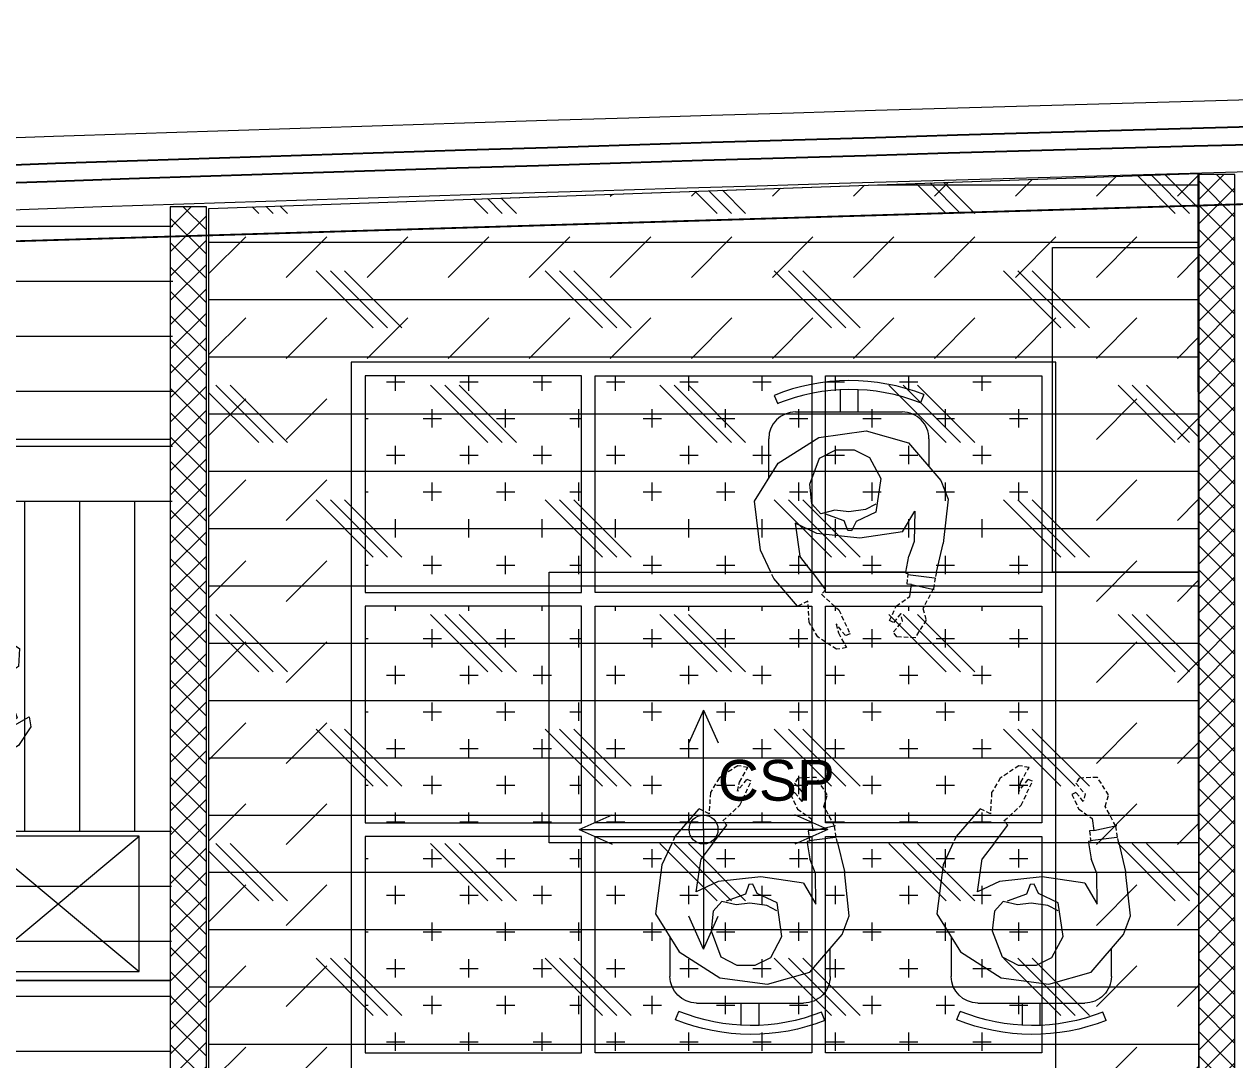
# Model space of a CAD drawing. Header units: millimetres. Extents: x 2335845 to 2509607, y 289014 to 361737.
# Drawn here: x 2377240 to 2380595, y 338982 to 341852 of the extents above; entities that cross this region are included whole.
import ezdxf

# ---------------------------------------------------------------- set-up
doc = ezdxf.new("R2010")
doc.units = ezdxf.units.MM
doc.linetypes.add('( Hidden )', pattern=[0.375, 0.25, -0.125])
for name, color, linetype, lineweight in [('A-FURN-MODULAR-CHAIR', 5, 'Continuous', 5), ('A-PLAN-THIN', 251, 'Continuous', 15), ('AR_01_PARTITION FULL HT', 2, 'Continuous', 25), ('IN-PRTN-FULL', 30, 'Continuous', 20), ('IN-PRTN-HATCH', 8, 'Continuous', 5), ('TOA-FC-ACOU.PAN', 250, 'Continuous', 5), ('TOA-FC-CSP', 8, 'Continuous', 20), ('TOA-FC-GYPSUM', 250, 'Continuous', 5), ('TOA-FL-CPT-1', 8, 'Continuous', 5), ('TOA-FL-CPT-4', 8, 'Continuous', 5), ('TOA-FURN-HUMAN', 252, 'Continuous', 9), ('TOA-FURN-MODULAR', 20, 'Continuous', 9)]:
    doc.layers.add(name, color=color, linetype=linetype, lineweight=lineweight)
doc.layers.add('A-PLAN -GLASS FRAME', color=4, linetype='Continuous')
doc.styles.add('ARIAL', font='arial.ttf')
pattern_1 = [(0, (2408113.76, 309771.23), (101.6, 101.6), [50.8, -152.4]), (90, (2408139.16, 309745.83), (-101.6, 101.6), [50.8, -152.4])]

# ---------------------------------------------------------------- blocks, each defined once
blk = doc.blocks.new('txhvb')
at = {"layer": 'TOA-FURN-HUMAN', "color": 8, "lineweight": 5}
for p, q in [((549473.8, -3726.6, 0), (549769.8, -3726.6, 0)), ((549538.3, -3797, 0), (549669.9, -3778.8, 0)), ((549669.9, -3778.8, 0), (549787.2, -3811.9, 0)), ((549399.8, -3909.5, 0), (549399.8, -3800.6, 0)), ((549425.6, -3868.4, 0), (549538.3, -3797, 0)), ((549787.2, -3811.9, 0), (549877, -3916.9, 0)), ((549843.8, -3800.6, 0), (549843.8, -3878, 0)), ((549359.8, -3973.3, 0), (549425.6, -3868.4, 0)), ((549877, -3916.9, 0), (549896.8, -3968.3, 0)), ((549377.2, -4109.3, 0), (549359.8, -3973.3, 0)), ((549896.8, -3968.3, 0), (549882.9, -4091.1, 0)), ((549804.2, -4001.1, 0), (549802.9, -4085.6, 0)), ((549533.4, -4063.3, 0), (549472.6, -4034.3, 0)), ((549472.6, -4034.3, 0), (549485.8, -4126, 0)), ((549770.2, -4058.7, 0), (549652, -4076.1, 0)), ((549652, -4076.1, 0), (549533.4, -4063.3, 0)), ((549802.9, -4085.6, 0), (549787.5, -4126, 0)), ((549864.3, -4170.5, 0), (549882.9, -4091.1, 0)), ((549405.4, -4170.5, 0), (549377.2, -4109.3, 0)), ((549519.8, -4170.5, 0), (549485.8, -4126, 0)), ((549780, -4170.5, 0), (549787.5, -4126, 0)), ((549413.4, -4187.8, 0), (549405.4, -4170.5, 0)), ((549479.7, -4265, 0), (549413.4, -4187.8, 0)), ((549519.8, -4170.5, 0), (549557.1, -4219.4, 0)), ((549780.2, -4174.4, 0), (549780, -4169.8, 0)), ((549786.4, -4175, 0), (549780.2, -4174.4, 0)), ((549782.9, -4203.7, 0), (549786.4, -4175, 0)), ((549860.7, -4185.9, 0), (549855.8, -4216.9, 0)), ((549864.3, -4170.5, 0), (549860.7, -4185.9, 0)), ((549557.1, -4219.4, 0), (549546, -4231.9, 0)), ((549795.2, -4204.9, 0), (549782.9, -4203.7, 0)), ((549790.7, -4237.8, 0), (549795.2, -4204.9, 0)), ((549855.8, -4216.9, 0), (549826.4, -4271.5, 0)), ((549508.3, -4250.5, 0), (549479.7, -4265, 0)), ((549511.8, -4309.5, 0), (549508.3, -4250.5, 0)), ((549546, -4231.9, 0), (549593.7, -4274.9, 0)), ((549752.9, -4264.4, 0), (549790.7, -4237.8, 0)), ((549593.7, -4274.9, 0), (549624.9, -4341.5, 0)), ((549734.2, -4304.6, 0), (549752.9, -4264.4, 0)), ((549765.7, -4285.4, 0), (549745.4, -4310, 0)), ((549770.5, -4306.2, 0), (549765.7, -4285.4, 0)), ((549826.4, -4271.5, 0), (549835.7, -4303.3, 0)), ((549535.7, -4350.2, 0), (549511.8, -4309.5, 0)), ((549612, -4346.4, 0), (549586.8, -4314.1, 0)), ((549586.8, -4314.1, 0), (549592.4, -4339, 0)), ((549745.4, -4310, 0), (549734.2, -4304.6, 0)), ((549745.3, -4335.9, 0), (549770.5, -4306.2, 0)), ((549835.7, -4303.3, 0), (549804.9, -4352.2, 0)), ((549587.5, -4384, 0), (549535.7, -4350.2, 0)), ((549592.4, -4339, 0), (549615.6, -4379.5, 0)), ((549624.9, -4341.5, 0), (549612, -4346.4, 0)), ((549754.5, -4349.8, 0), (549745.3, -4335.9, 0)), ((549804.9, -4352.2, 0), (549754.5, -4349.8, 0)), ((549615.6, -4379.5, 0), (549587.5, -4384, 0))]:
    blk.add_line(p, q, dxfattribs=at)
at = {"layer": 'TOA-FURN-HUMAN', "color": 8, "lineweight": 5, "elevation": 0}
for points in [[(549415.1, -3680.7), (549424.4, -3703.6)], [(549597.3, -3664.5), (549597.3, -3726.6)], [(549646.7, -3664.5), (549646.7, -3726.6)], [(549829.3, -3678.7), (549820, -3701.6)], [(549696.3, -3982), (549667.8, -3997), (549621.5, -4003.4), (549583, -3998.4), (549543.8, -4008.4), (549519.5, -3981.3), (549513.6, -3926.6), (549540.8, -3854.7), (549585.6, -3831.3), (549636.2, -3831.3), (549679, -3852.7), (549710.1, -3911), (549696.5, -4004.3), (549641.4, -4029.8), (549629.3, -4056.2), (549618.6, -4054.7), (549608.6, -4028.3), (549555.2, -4009.1)], [(549770.2, -4058.7), (549804.2, -4001.1)], [(549784.9, -4177.3), (549858.8, -4186.3)], [(549795.2, -4204.9), (549858.2, -4218.4)]]:
    blk.add_lwpolyline(points, dxfattribs=at)
blk.add_lwpolyline([(549780, -4169.8, -0.034638), (549769.8, -4170.5), (549519.8, -4170.5)], format="xyb", dxfattribs=at)
at = {"layer": 'TOA-FURN-HUMAN', "color": 8, "lineweight": 5}
for centre, radius, start, end in [((549624.7, -4196.9, 0), 557.1, 68.458, 112.0994), ((549624.7, -4196.9, 0), 532.5, 68.4839, 112.0994), ((549473.8, -3800.6, 0), 74, 90.0001, 180.0001), ((549769.8, -3800.6, 0), 74, 0.0001, 90.0001)]:
    blk.add_arc(centre, radius, start, end, dxfattribs=at)
at = {"layer": 'TOA-FURN-MODULAR'}
for p, q in [((549284.5, -4234.5), (548909.5, -4684.5)), ((548909.5, -4234.5), (549284.5, -4684.5))]:
    blk.add_line(p, q, dxfattribs=at)
for points in [[(548884.5, -4170.5), (550384.5, -4170.5), (550384.5, -4770.5), (548884.5, -4770.5)], [(549284.5, -4234.5), (548909.5, -4234.5), (548909.5, -4684.5), (549284.5, -4684.5)]]:
    blk.add_lwpolyline(points, close=True, dxfattribs=at)
blk = doc.blocks.new('Human Figure')
at = {"layer": 'A-FURN-MODULAR-CHAIR', "color": 18, "lineweight": 15, "true_color": 0x000000}
for p, q in [((4613.64, 5782.3, 0), (4625.48, 5782.3, 0)), ((4610.68, 5774.98, 0), (4610.68, 5779.34, 0)), ((4628.44, 5779.34, 0), (4628.44, 5776.24, 0))]:
    blk.add_line(p, q, dxfattribs=at)
at = {"layer": 'A-FURN-MODULAR-CHAIR', "lineweight": 15}
for p, q in [((4613.64, 5782.3, 0), (4625.48, 5782.3, 0)), ((4610.68, 5774.98, 0), (4610.68, 5779.34, 0)), ((4628.44, 5779.34, 0), (4628.44, 5776.24, 0))]:
    blk.add_line(p, q, dxfattribs=at)
at = {"layer": 'A-FURN-MODULAR-CHAIR', "color": 18, "lineweight": 15, "true_color": 0x000000, "elevation": 0}
for points in [[(4611.29, 5784.13), (4611.67, 5783.22)], [(4618.58, 5784.79), (4618.58, 5782.3)], [(4620.56, 5784.79), (4620.56, 5782.3)], [(4627.86, 5784.22), (4627.49, 5783.3)]]:
    blk.add_lwpolyline(points, dxfattribs=at)
at = {"layer": 'A-FURN-MODULAR-CHAIR', "lineweight": 15, "elevation": 0}
for points in [[(4611.29, 5784.13), (4611.67, 5783.22)], [(4618.58, 5784.79), (4618.58, 5782.3)], [(4620.56, 5784.79), (4620.56, 5782.3)], [(4627.86, 5784.22), (4627.49, 5783.3)]]:
    blk.add_lwpolyline(points, dxfattribs=at)
at = {"layer": 'A-FURN-MODULAR-CHAIR', "color": 18, "lineweight": 15, "true_color": 0x000000, "elevation": 0}
blk.add_lwpolyline([(4625.89, 5764.57, -0.034638), (4625.48, 5764.54), (4615.48, 5764.54)], format="xyb", dxfattribs=at)
at = {"layer": 'A-FURN-MODULAR-CHAIR', "lineweight": 15, "elevation": 0}
blk.add_lwpolyline([(4625.89, 5764.57, -0.034638), (4625.48, 5764.54), (4615.48, 5764.54)], format="xyb", dxfattribs=at)
at = {"layer": 'A-FURN-MODULAR-CHAIR', "color": 18, "lineweight": 15, "true_color": 0x000000}
for centre, radius, start, end in [((4619.68, 5763.49, 0), 22.29, 68.458, 112.0994), ((4619.68, 5763.49, 0), 21.3, 68.4839, 112.0994), ((4613.64, 5779.34, 0), 2.96, 90.0001, 180.0001), ((4625.48, 5779.34, 0), 2.96, 0.0001, 90.0001)]:
    blk.add_arc(centre, radius, start, end, dxfattribs=at)
at = {"layer": 'A-FURN-MODULAR-CHAIR', "lineweight": 15}
for centre, radius, start, end in [((4619.68, 5763.49, 0), 22.29, 68.458, 112.0994), ((4619.68, 5763.49, 0), 21.3, 68.4839, 112.0994), ((4613.64, 5779.34, 0), 2.96, 90.0001, 180.0001), ((4625.48, 5779.34, 0), 2.96, 0.0001, 90.0001)]:
    blk.add_arc(centre, radius, start, end, dxfattribs=at)
at = {"layer": 'TOA-FURN-HUMAN', "lineweight": 5}
for p, q in [((4616.22, 5779.49), (4621.49, 5780.21, 0)), ((4616.22, 5779.49), (4621.49, 5780.21, 0)), ((4621.49, 5780.21, 0), (4626.18, 5778.89, 0)), ((4621.49, 5780.21, 0), (4626.18, 5778.89, 0)), ((4611.71, 5776.63, 0), (4616.22, 5779.49)), ((4611.71, 5776.63, 0), (4616.22, 5779.49)), ((4626.18, 5778.89, 0), (4629.77, 5774.69, 0)), ((4626.18, 5778.89, 0), (4629.77, 5774.69, 0)), ((4609.08, 5772.43, 0), (4611.71, 5776.63, 0)), ((4609.08, 5772.43, 0), (4611.71, 5776.63, 0)), ((4629.77, 5774.69, 0), (4630.56, 5772.63, 0)), ((4629.77, 5774.69, 0), (4630.56, 5772.63, 0)), ((4609.78, 5766.99, 0), (4609.08, 5772.43, 0)), ((4609.78, 5766.99, 0), (4609.08, 5772.43, 0)), ((4630.56, 5772.63, 0), (4630.01, 5767.72, 0)), ((4630.56, 5772.63, 0), (4630.01, 5767.72, 0)), ((4626.86, 5771.32, 0), (4626.81, 5767.94)), ((4626.86, 5771.32, 0), (4626.81, 5767.94)), ((4616.02, 5768.83), (4613.59, 5769.99, 0)), ((4613.59, 5769.99, 0), (4614.12, 5766.32, 0)), ((4616.02, 5768.83), (4613.59, 5769.99, 0)), ((4613.59, 5769.99, 0), (4614.12, 5766.32, 0)), ((4625.5, 5769.01, 0), (4620.77, 5768.32, 0)), ((4625.5, 5769.01, 0), (4620.77, 5768.32, 0)), ((4620.77, 5768.32, 0), (4616.02, 5768.83)), ((4620.77, 5768.32, 0), (4616.02, 5768.83)), ((4626.81, 5767.94), (4626.19, 5766.32, 0)), ((4626.81, 5767.94), (4626.19, 5766.32, 0)), ((4629.26, 5764.54), (4630.01, 5767.72, 0)), ((4629.26, 5764.54), (4630.01, 5767.72, 0)), ((4610.91, 5764.54), (4609.78, 5766.99, 0)), ((4610.91, 5764.54), (4609.78, 5766.99, 0)), ((4615.48, 5764.54), (4614.12, 5766.32, 0)), ((4615.48, 5764.54), (4614.12, 5766.32, 0)), ((4625.89, 5764.54), (4626.19, 5766.32, 0)), ((4625.89, 5764.54), (4626.19, 5766.32, 0)), ((4613.88, 5760.76, 0), (4611.23, 5763.85, 0)), ((4613.88, 5760.76, 0), (4611.23, 5763.85, 0)), ((4615.48, 5764.54), (4616.97, 5762.59)), ((4615.48, 5764.54), (4616.97, 5762.59)), ((4626.5, 5763.17, 0), (4626.01, 5763.22, 0)), ((4626.5, 5763.17, 0), (4626.01, 5763.22, 0)), ((4626.32, 5761.85, 0), (4626.5, 5763.17, 0)), ((4626.32, 5761.85, 0), (4626.5, 5763.17, 0))]:
    blk.add_line(p, q, dxfattribs=at)
at = {"layer": 'TOA-FURN-HUMAN', "linetype": '( Hidden )', "lineweight": 5, "ltscale": 2}
for p, q in [((4611.23, 5763.85, 0), (4610.91, 5764.54, 0)), ((4611.23, 5763.85, 0), (4610.91, 5764.54, 0)), ((4626.01, 5763.22, 0), (4626.14, 5764.36, 0)), ((4626.01, 5763.22, 0), (4626.14, 5764.36, 0)), ((4629.12, 5763.93, 0), (4628.92, 5762.69, 0)), ((4629.12, 5763.93, 0), (4628.92, 5762.69, 0)), ((4629.26, 5764.54, 0), (4629.12, 5763.93, 0)), ((4629.26, 5764.54, 0), (4629.12, 5763.93, 0)), ((4616.97, 5762.59), (4616.53, 5762.09)), ((4616.97, 5762.59), (4616.53, 5762.09)), ((4628.92, 5762.69, 0), (4627.75, 5760.5, 0)), ((4628.92, 5762.69, 0), (4627.75, 5760.5, 0)), ((4615.02, 5761.34, 0), (4613.88, 5760.76, 0)), ((4615.02, 5761.34, 0), (4613.88, 5760.76, 0)), ((4615.16, 5758.98, 0), (4615.02, 5761.34, 0)), ((4615.16, 5758.98, 0), (4615.02, 5761.34, 0)), ((4616.53, 5762.09), (4618.44, 5760.37, 0)), ((4616.53, 5762.09), (4618.44, 5760.37, 0)), ((4624.81, 5760.79, 0), (4626.32, 5761.85, 0)), ((4624.81, 5760.79, 0), (4626.32, 5761.85, 0)), ((4618.44, 5760.37, 0), (4619.69, 5757.7, 0)), ((4618.44, 5760.37, 0), (4619.69, 5757.7, 0)), ((4624.06, 5759.18, 0), (4624.81, 5760.79, 0)), ((4624.06, 5759.18, 0), (4624.81, 5760.79, 0)), ((4625.32, 5759.95, 0), (4624.51, 5758.96, 0)), ((4625.32, 5759.95, 0), (4624.51, 5758.96, 0)), ((4625.51, 5759.11, 0), (4625.32, 5759.95, 0)), ((4625.51, 5759.11, 0), (4625.32, 5759.95, 0)), ((4627.75, 5760.5, 0), (4628.12, 5759.23, 0)), ((4627.75, 5760.5, 0), (4628.12, 5759.23, 0)), ((4616.12, 5757.36), (4615.16, 5758.98, 0)), ((4616.12, 5757.36), (4615.16, 5758.98, 0)), ((4619.17, 5757.51, 0), (4618.16, 5758.8, 0)), ((4618.16, 5758.8, 0), (4618.39, 5757.81, 0)), ((4619.17, 5757.51, 0), (4618.16, 5758.8, 0)), ((4618.16, 5758.8, 0), (4618.39, 5757.81, 0)), ((4624.51, 5758.96, 0), (4624.06, 5759.18, 0)), ((4624.51, 5758.96, 0), (4624.06, 5759.18, 0)), ((4624.5, 5757.93, 0), (4625.51, 5759.11, 0)), ((4624.5, 5757.93, 0), (4625.51, 5759.11, 0)), ((4628.12, 5759.23, 0), (4626.89, 5757.28, 0)), ((4628.12, 5759.23, 0), (4626.89, 5757.28, 0)), ((4618.19, 5756, 0), (4616.12, 5757.36)), ((4618.19, 5756, 0), (4616.12, 5757.36)), ((4618.39, 5757.81, 0), (4619.31, 5756.18, 0)), ((4618.39, 5757.81, 0), (4619.31, 5756.18, 0)), ((4619.69, 5757.7, 0), (4619.17, 5757.51, 0)), ((4619.69, 5757.7, 0), (4619.17, 5757.51, 0)), ((4624.87, 5757.37, 0), (4624.5, 5757.93, 0)), ((4624.87, 5757.37, 0), (4624.5, 5757.93, 0)), ((4626.89, 5757.28, 0), (4624.87, 5757.37, 0)), ((4626.89, 5757.28, 0), (4624.87, 5757.37, 0)), ((4619.31, 5756.18, 0), (4618.19, 5756, 0)), ((4619.31, 5756.18, 0), (4618.19, 5756, 0))]:
    blk.add_line(p, q, dxfattribs=at)
at = {"layer": 'TOA-FURN-HUMAN', "linetype": '( Hidden )', "lineweight": 5, "ltscale": 3}
for p, q in [((4625.9, 5764.39, 0), (4625.89, 5764.57, 0)), ((4625.9, 5764.39, 0), (4625.89, 5764.57, 0)), ((4626.14, 5764.36, 0), (4625.9, 5764.39, 0)), ((4626.14, 5764.36, 0), (4625.9, 5764.39, 0))]:
    blk.add_line(p, q, dxfattribs=at)
at = {"layer": 'TOA-FURN-HUMAN', "lineweight": 5, "elevation": 0}
for points in [[(4622.54, 5772.08), (4621.4, 5771.49), (4619.55, 5771.23), (4618.01, 5771.43), (4616.44, 5771.03), (4615.47, 5772.11), (4615.23, 5774.3), (4616.32, 5777.18), (4618.11, 5778.11), (4620.14, 5778.11), (4621.85, 5777.26), (4623.09, 5774.92), (4622.55, 5771.19), (4620.35, 5770.17), (4619.86, 5769.12), (4619.43, 5769.17), (4619.04, 5770.23), (4616.9, 5771)], [(4622.54, 5772.08), (4621.4, 5771.49), (4619.55, 5771.23), (4618.01, 5771.43), (4616.44, 5771.03), (4615.47, 5772.11), (4615.23, 5774.3), (4616.32, 5777.18), (4618.11, 5778.11), (4620.14, 5778.11), (4621.85, 5777.26), (4623.09, 5774.92), (4622.55, 5771.19), (4620.35, 5770.17), (4619.86, 5769.12), (4619.43, 5769.17), (4619.04, 5770.23), (4616.9, 5771)], [(4625.5, 5769.01), (4626.86, 5771.32)], [(4625.5, 5769.01), (4626.86, 5771.32)], [(4626.09, 5764.27), (4629.04, 5763.91)], [(4626.09, 5764.27), (4629.04, 5763.91)], [(4626.5, 5763.17), (4629.02, 5762.63)], [(4626.5, 5763.17), (4629.02, 5762.63)]]:
    blk.add_lwpolyline(points, dxfattribs=at)
blk = doc.blocks.new('ychgc')
at = {"layer": 'TOA-FURN-MODULAR', "lineweight": 20}
for points in [[(549950.7, 23375.4), (549950.7, 25175.4), (549200.7, 25175.4), (549200.7, 23375.4)], [(549950.7, 25175.4), (549950.7, 24770.1), (550850.7, 24770.1), (550850.7, 25175.4)]]:
    blk.add_lwpolyline(points, close=True, dxfattribs=at)
at = {"layer": 'TOA-FURN-MODULAR', "color": 161, "linetype": 'ByBlock'}
for p, xscale, yscale, zscale, rotation in [((693329, -90759, 0), 25.00000000000002, 25.00000000000002, 25.00000000000002, 90.00728931026862), ((405822.5, -91264.6, 0), -25.00000000000001, 25.00000000000001, 25, 269.9927106897312), ((693329, -91538.4, 0), 25.00000000000002, 25.00000000000002, 25.00000000000002, 90.00728931026862)]:
    blk.add_blockref('Human Figure', p, dxfattribs=dict(at, xscale=xscale, yscale=yscale, zscale=zscale, rotation=rotation))
blk = doc.blocks.new('A$C38A659B7')
at = {"layer": 'TOA-FC-CSP', "color": 10, "linetype": 'Continuous', "elevation": 0.001}
for points in [[(0.908, 8.353), (0, 6.309)], [(0.908, 8.353), (0, 6.309)], [(0.908, 8.353), (1.816, 6.309)], [(0.908, 8.353), (1.816, 6.309)], [(8.649, 0.908), (0.908, 0.908), (0.908, 8.353)], [(-6.834, 0.908), (-4.79, 1.816)], [(8.649, 0.908), (6.605, 1.816)], [(-6.834, 0.908), (-4.79, 0)], [(-6.834, 0.908), (0.908, 0.908), (0.908, -6.537)], [(8.649, 0.908), (6.605, 0)], [(0.908, -6.537), (0, -4.493)], [(0.908, -6.537), (0, -4.493)], [(0.908, -6.537), (1.816, -4.493)], [(0.908, -6.537), (1.816, -4.493)]]:
    blk.add_lwpolyline(points, dxfattribs=at)
at = {"layer": 'TOA-FC-CSP', "color": 10, "linetype": 'Continuous'}
blk.add_circle((0.908, 0.908, 0.001), 0.902, dxfattribs=at)
at = {"layer": 'TOA-FC-CSP', "color": 10, "insert": (1.794, 5.248, 0.005), "char_height": 2.5422, "width": 4.60874, "attachment_point": 1, "style": 'ARIAL'}
blk.add_mtext('CSP', dxfattribs=at)
blk = doc.blocks.new('*U711')
at = {"layer": 'IN-PRTN-HATCH'}
h = blk.add_hatch(dxfattribs=at)
h.set_pattern_fill('ANSI37', color=256, scale=15)
h.set_pattern_definition([(45, (-435.566, -7e-11), (-33.67596, 33.67596), []), (135, (-435.566, -7e-11), (-33.67596, -33.67596), [])])
h.paths.add_polyline_path([(-103821.1, -39967.2), (-100176.8, -39967.2), (-100176.8, -39867.2), (-103821.1, -39867.2)])
at = {"layer": 'IN-PRTN-FULL', "elevation": 0}
blk.add_lwpolyline([(-103821.1, -39967.2), (-100176.8, -39967.2), (-100176.8, -39867.2), (-103821.1, -39867.2)], close=True, dxfattribs=at)
blk = doc.blocks.new('*U713')
at = {"layer": 'IN-PRTN-HATCH'}
h = blk.add_hatch(dxfattribs=at)
h.set_pattern_fill('ANSI37', color=256, scale=15)
h.set_pattern_definition([(45, (-425.02, -9e-11), (-33.67596, 33.67596), []), (135, (-425.02, -9e-11), (-33.67596, -33.67596), [])])
h.paths.add_polyline_path([(-103810.4, -39967.2), (-100177, -39967.2), (-100177, -39867.2), (-103810.4, -39867.2)])
at = {"layer": 'IN-PRTN-FULL', "elevation": 0}
blk.add_lwpolyline([(-103810.4, -39967.2), (-100177, -39967.2), (-100177, -39867.2), (-103810.4, -39867.2)], close=True, dxfattribs=at)

msp = doc.modelspace()

# ---------------------------------------------------------------- hatches: boundary and pattern name
at = {"layer": 'TOA-FC-ACOU.PAN', "true_color": 0x939598}
h = msp.add_hatch(dxfattribs=at)
h.set_pattern_fill('CROSS', color=252, scale=16)
h.set_pattern_definition(pattern_1)
h.paths.add_polyline_path([(2378184.324, 340276.955), (2378784.324, 340276.955), (2378784.324, 340876.955), (2378184.324, 340876.955)])
h = msp.add_hatch(dxfattribs=at)
h.set_pattern_fill('CROSS', color=252, scale=16)
h.set_pattern_definition(pattern_1)
h.paths.add_polyline_path([(2379422.324, 340276.955), (2378822.324, 340276.955), (2378822.324, 340876.955), (2379422.324, 340876.955)])
h = msp.add_hatch(dxfattribs=at)
h.set_pattern_fill('CROSS', color=252, scale=16)
h.set_pattern_definition(pattern_1)
h.paths.add_polyline_path([(2380060.324, 340276.955), (2379460.324, 340276.955), (2379460.324, 340876.955), (2380060.324, 340876.955)])
h = msp.add_hatch(dxfattribs=at)
h.set_pattern_fill('CROSS', color=252, scale=16)
h.set_pattern_definition(pattern_1)
h.paths.add_polyline_path([(2378184.324, 339638.955), (2378784.324, 339638.955), (2378784.324, 340238.955), (2378184.324, 340238.955)])
h = msp.add_hatch(dxfattribs=at)
h.set_pattern_fill('CROSS', color=252, scale=16)
h.set_pattern_definition(pattern_1)
h.paths.add_polyline_path([(2379422.324, 339638.955), (2378822.324, 339638.955), (2378822.324, 340238.955), (2379422.324, 340238.955)])
h = msp.add_hatch(dxfattribs=at)
h.set_pattern_fill('CROSS', color=252, scale=16)
h.set_pattern_definition(pattern_1)
h.paths.add_polyline_path([(2380060.324, 339638.955), (2379460.324, 339638.955), (2379460.324, 340238.955), (2380060.324, 340238.955)])
h = msp.add_hatch(dxfattribs=at)
h.set_pattern_fill('CROSS', color=252, scale=16)
h.set_pattern_definition(pattern_1)
h.paths.add_polyline_path([(2378184.324, 339000.955), (2378784.324, 339000.955), (2378784.324, 339600.955), (2378184.324, 339600.955)])
h = msp.add_hatch(dxfattribs=at)
h.set_pattern_fill('CROSS', color=252, scale=16)
h.set_pattern_definition(pattern_1)
h.paths.add_polyline_path([(2379422.324, 339000.955), (2378822.324, 339000.955), (2378822.324, 339600.955), (2379422.324, 339600.955)])
h = msp.add_hatch(dxfattribs=at)
h.set_pattern_fill('CROSS', color=252, scale=16)
h.set_pattern_definition(pattern_1)
h.paths.add_polyline_path([(2380060.324, 339000.955), (2379460.324, 339000.955), (2379460.324, 339600.955), (2380060.324, 339600.955)])
at = {"layer": 'TOA-FC-GYPSUM'}
h = msp.add_hatch(dxfattribs=at)
h.set_pattern_fill('DASH', color=252, scale=50, angle=45)
h.set_pattern_definition([(45, (90021.14, 24146.98), (0, 224.506403), [158.75, -158.75])])
h.paths.add_polyline_path([(2377751.794, 341341.244), (2380492.855, 341437.811), (2380494.682, 337802.098), (2377751.842, 337802.098)])
h.paths.add_polyline_path([(2380098.324, 340914.955), (2378146.324, 340914.955), (2378146.324, 338324.955), (2380098.324, 338324.955)], flags=16)
at = {"layer": 'TOA-FL-CPT-1', "true_color": 0xc7c8ca}
h = msp.add_hatch(dxfattribs=at)
h.set_pattern_fill('AR-PARQ1', color=9, scale=3)
h.set_pattern_definition([(90, (90021.1, 24147), (-914.4, 914.4), [914.4, -914.4]), (90, (90173.5, 24147), (-914.4, 914.4), [914.4, -914.4]), (90, (90325.9, 24147), (-914.4, 914.4), [914.4, -914.4]), (90, (90478.3, 24147), (-914.4, 914.4), [914.4, -914.4]), (90, (90630.7, 24147), (-914.4, 914.4), [914.4, -914.4]), (90, (90783.1, 24147), (-914.4, 914.4), [914.4, -914.4]), (90, (90935.5, 24147), (-914.4, 914.4), [914.4, -914.4]), (0, (90021.1, 25061.4), (914.4, -914.4), [914.4, -914.4]), (0, (90021.1, 25213.8), (914.4, -914.4), [914.4, -914.4]), (0, (90021.1, 25366.2), (914.4, -914.4), [914.4, -914.4]), (0, (90021.1, 25518.6), (914.4, -914.4), [914.4, -914.4]), (0, (90021.1, 25671), (914.4, -914.4), [914.4, -914.4]), (0, (90021.1, 25823.4), (914.4, -914.4), [914.4, -914.4]), (0, (90021.1, 25975.8), (914.4, -914.4), [914.4, -914.4])])
h.paths.add_polyline_path([(2377622.511, 336459.949), (2386144.665, 336459.949), (2386144.665, 333010.934), (2377622.511, 333010.934)])
h.paths.add_polyline_path([(2370545.476, 341066.523), (2370545.546, 335801.989), (2376094.724, 335802.062), (2376094.699, 337701.624), (2377644.682, 337701.624), (2377651.796, 341337.62)])
at = {"layer": 'TOA-FL-CPT-4'}
h = msp.add_hatch(dxfattribs=at)
h.set_pattern_fill('CORK', color=181, scale=50)
h.set_pattern_definition([(0, (13069.08, -8478.74), (0, 158.75), []), (135, (13148.45, -8558.1), (-317.50014, -317.50014), [224.5065, -224.5065]), (135, (13188.14, -8558.1), (-317.50014, -317.50014), [224.5065, -224.5065]), (135, (13227.83, -8558.1), (-317.50014, -317.50014), [224.5065, -224.5065])])
h.paths.add_polyline_path([(2380494.682, 337802.098), (2380394.682, 337802.098), (2380394.682, 337702.098), (2379494.537, 337701.333), (2379494.537, 337802.098), (2377751.794, 337802.098), (2377751.794, 341341.244), (2380492.241, 341437.795)])

# ---------------------------------------------------------------- linework, layer by layer
at = {"const_width": 5}
msp.add_lwpolyline([(2408344.683, 341505.727, 0.02643364), (2350244.683, 339753.79), (2350261.051, 326701.624), (2344944.683, 326701.624), (2344944.683, 305701.701), (2351044.677, 305701.666), (2351044.683, 304701.624), (2350244.683, 304701.624), (2350244.683, 291915.217, -0.04453992), (2406044.683, 290902.779)], format="xyb", dxfattribs=at)
at = {"layer": 'A-PLAN -GLASS FRAME', "color": 4, "ltscale": 500, "elevation": 0}
msp.add_lwpolyline([(2408419.683, 338776.624), (2408419.683, 341579.011, 0.02661617), (2350319.683, 339835.313), (2350319.683, 339885.152, -0.02663744), (2408469.683, 341628.356), (2408469.683, 338776.624)], format="xyb", close=True, dxfattribs=at)
at = {"layer": 'A-PLAN-THIN', "elevation": 0}
msp.add_lwpolyline([(2408344.683, 338701.624), (2408344.683, 341505.727, 0.02661994), (2350244.683, 339753.79), (2350244.683, 339954.151, -0.02670257), (2408544.683, 341701.624), (2408544.683, 338701.624), (2408344.683, 338701.624)], format="xyb", dxfattribs=at)
at = {"layer": 'TOA-FC-ACOU.PAN', "elevation": 0}
msp.add_lwpolyline([(2380098.324, 340914.955), (2378146.324, 340914.955), (2378146.324, 338324.955), (2380098.324, 338324.955)], close=True, dxfattribs=at)
at = {"layer": 'TOA-FC-ACOU.PAN', "color": 252, "true_color": 0x939598, "elevation": 0}
for points in [[(2378184.324, 340276.955), (2378784.324, 340276.955), (2378784.324, 340876.955), (2378184.324, 340876.955)], [(2379422.324, 340276.955), (2378822.324, 340276.955), (2378822.324, 340876.955), (2379422.324, 340876.955)], [(2380060.324, 340276.955), (2379460.324, 340276.955), (2379460.324, 340876.955), (2380060.324, 340876.955)], [(2378184.324, 339638.955), (2378784.324, 339638.955), (2378784.324, 340238.955), (2378184.324, 340238.955)], [(2379422.324, 339638.955), (2378822.324, 339638.955), (2378822.324, 340238.955), (2379422.324, 340238.955)], [(2380060.324, 339638.955), (2379460.324, 339638.955), (2379460.324, 340238.955), (2380060.324, 340238.955)], [(2378184.324, 339000.955), (2378784.324, 339000.955), (2378784.324, 339600.955), (2378184.324, 339600.955)], [(2379422.324, 339000.955), (2378822.324, 339000.955), (2378822.324, 339600.955), (2379422.324, 339600.955)], [(2380060.324, 339000.955), (2379460.324, 339000.955), (2379460.324, 339600.955), (2380060.324, 339600.955)]]:
    msp.add_lwpolyline(points, close=True, dxfattribs=at)
at = {"layer": 'TOA-FC-GYPSUM', "elevation": 0}
msp.add_lwpolyline([(2377751.794, 341341.244), (2380492.855, 341437.811), (2380494.682, 337802.098), (2377751.842, 337802.098)], close=True, dxfattribs=at)
at = {"layer": 'TOA-FL-CPT-1', "elevation": 0}
msp.add_lwpolyline([(2380494.682, 337802.098), (2380394.682, 337802.098), (2380394.682, 337702.098), (2379344.537, 337701.333), (2379344.537, 337802.098), (2377751.794, 337802.098), (2377751.794, 341341.244), (2380492.241, 341437.795)], close=True, dxfattribs=at)

# ---------------------------------------------------------------- block references
at = {"layer": 'AR_01_PARTITION FULL HT'}
for name, p, rotation in [('*U713', (2420461.623, 237624.988, 0), 269.9999359460098), ('*U711', (2417611.769, 237524.789, 0), 269.9999359460099)]:
    msp.add_blockref(name, p, dxfattribs=dict(at, rotation=rotation))
at = {"layer": 'TOA-FC-CSP', "color": 4, "xscale": 44.46500340146511, "yscale": 44.46500340146511, "zscale": 44.46500340146511}
msp.add_blockref('A$C38A659B7', (2379081.958, 339579.589, -0.041), dxfattribs=at)
at = {"layer": 'TOA-FURN-MODULAR', "xscale": -1, "rotation": 270}
msp.add_blockref('ychgc', (2355319.115, -209617.652, 0), dxfattribs=at)
at = {"layer": 'TOA-FURN-MODULAR', "rotation": 89.99924570862365}
for p in [(2372866.893, -209682.813), (2372866.913, -211182.813)]:
    msp.add_blockref('txhvb', p, dxfattribs=at)

doc.saveas('drawing.dxf')
